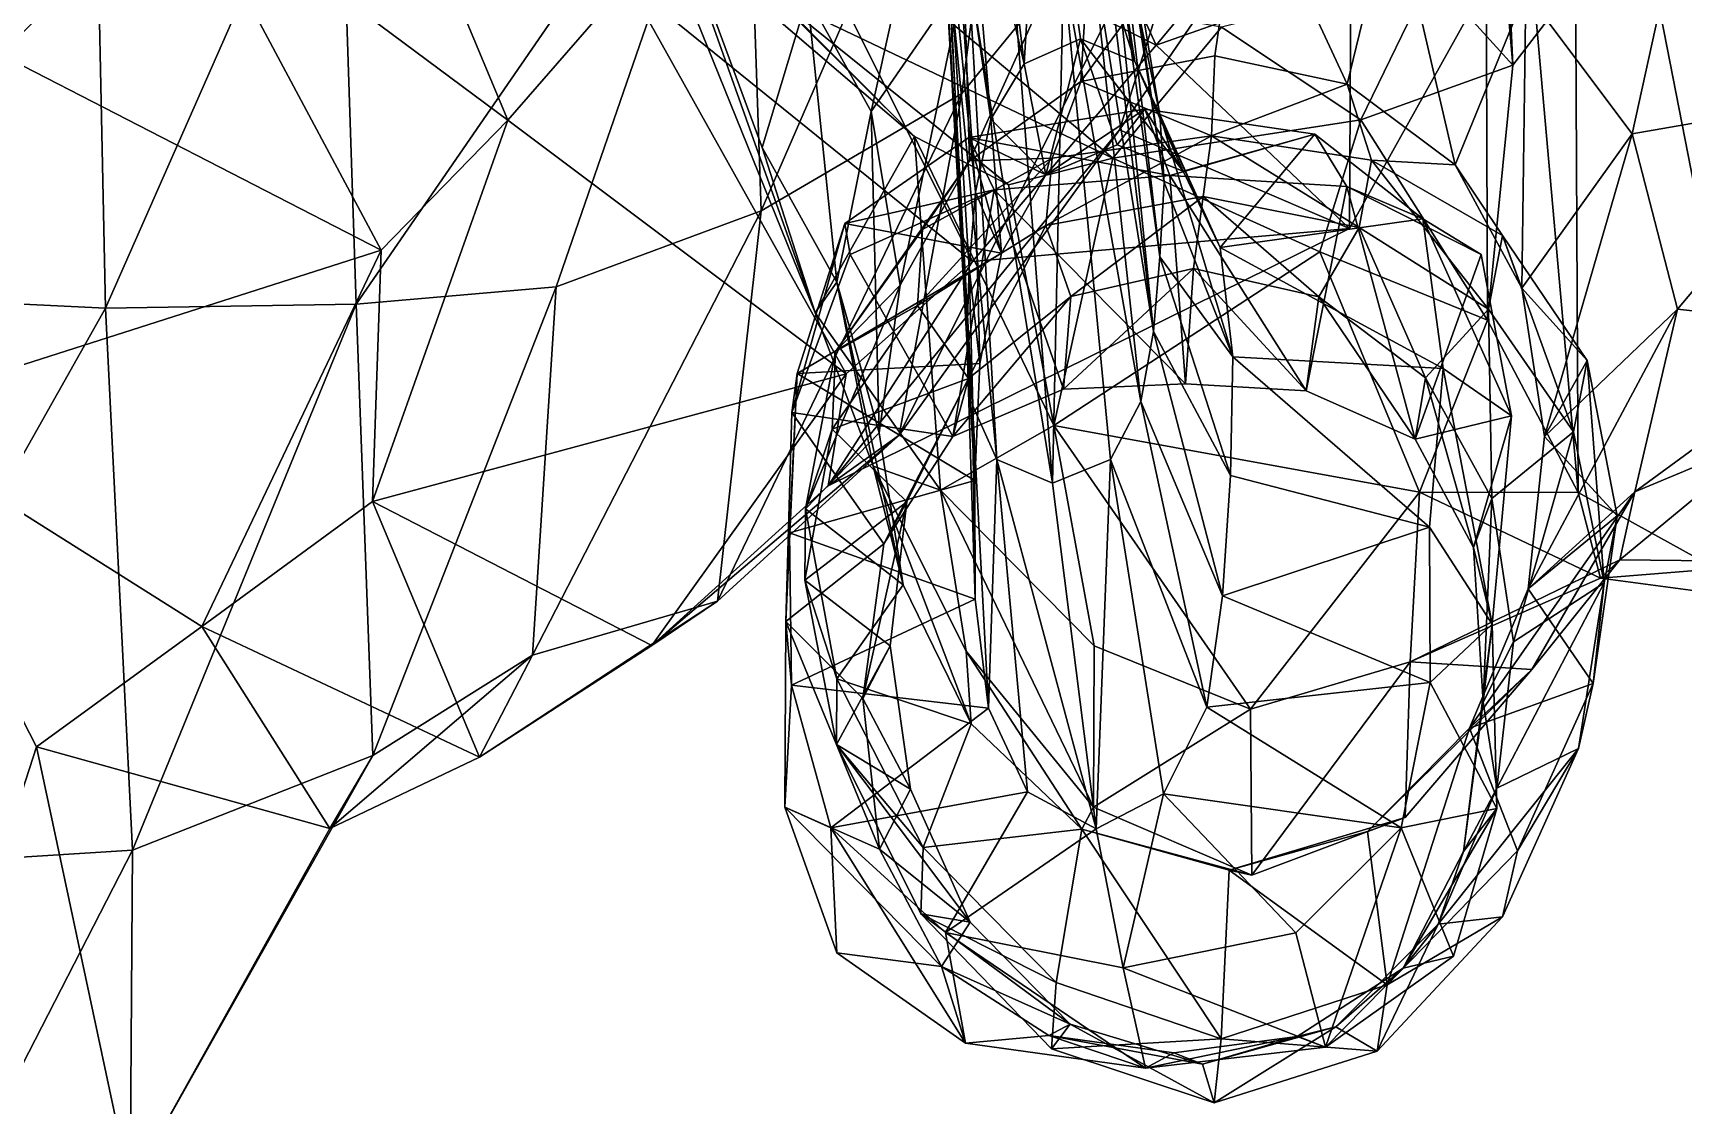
# Model space of a CAD drawing. Extents: x -0.45 to 0.39, y -1.3 to 2.18.
# Drawn here: x 0.1323 to 0.1872, y -0.6155 to -0.5798 of the extents above; entities that cross this region are included whole.
import ezdxf

# ---------------------------------------------------------------- set-up
doc = ezdxf.new("R2010")
doc.units = 0

msp = doc.modelspace()

# ---------------------------------------------------------------- linework, layer by layer
for points in [[(0.180551, -0.559851, 0.761121), (0.17905, -0.552523, 0.756394), (0.181506, -0.580864, 0.709169)], [(0.185972, -0.575055, 0.708133), (0.181506, -0.580864, 0.709169), (0.17905, -0.552523, 0.756394)], [(0.180551, -0.559851, 0.761121), (0.180662, -0.589348, 0.707622), (0.183675, -0.595087, 0.711899)], [(0.181506, -0.580864, 0.709169), (0.180662, -0.589348, 0.707622), (0.180551, -0.559851, 0.761121)], [(0.183516, -0.564358, 0.763372), (0.180551, -0.559851, 0.761121), (0.183675, -0.595087, 0.711899)], [(0.188608, -0.569126, 0.765553), (0.183516, -0.564358, 0.763372), (0.190237, -0.598709, 0.714865)], [(0.183516, -0.564358, 0.763372), (0.183675, -0.595087, 0.711899), (0.190237, -0.598709, 0.714865)], [(0.134343, -0.571483, 1.198158), (0.124226, -0.564641, 1.214853), (0.125327, -0.588496, 1.192879)], [(0.165303, -0.56547, 1.16147), (0.155973, -0.570027, 1.175284), (0.156509, -0.58572, 1.162701)], [(0.156509, -0.58572, 1.162701), (0.163176, -0.581807, 1.152885), (0.165303, -0.56547, 1.16147)], [(0.165303, -0.56547, 1.16147), (0.163176, -0.581807, 1.152885), (0.172351, -0.570613, 1.13584)], [(0.137267, -0.574652, 1.084429), (0.131201, -0.580508, 1.092026), (0.12712, -0.567204, 1.077068)], [(0.137267, -0.574652, 1.084429), (0.141973, -0.568068, 1.071778), (0.148082, -0.582703, 1.090462)], [(0.15206, -0.578117, 1.07681), (0.148082, -0.582703, 1.090462), (0.141973, -0.568068, 1.071778)], [(0.156736, -0.57374, 1.062755), (0.164004, -0.567923, 1.04552), (0.169649, -0.580198, 1.074944)], [(0.176653, -0.57175, 1.059778), (0.169649, -0.580198, 1.074944), (0.164004, -0.567923, 1.04552)], [(0.155973, -0.570027, 1.175284), (0.142464, -0.571343, 1.190432), (0.143039, -0.58882, 1.179657)], [(0.143039, -0.58882, 1.179657), (0.149689, -0.588238, 1.172198), (0.155973, -0.570027, 1.175284)], [(0.149689, -0.588238, 1.172198), (0.156509, -0.58572, 1.162701), (0.155973, -0.570027, 1.175284)], [(0.158306, -0.589104, 0.656012), (0.152108, -0.573781, 0.671377), (0.15142, -0.569734, 0.666624)], [(0.15142, -0.569734, 0.666624), (0.156539, -0.58361, 0.65308), (0.158306, -0.589104, 0.656012)], [(0.156539, -0.58361, 0.65308), (0.15142, -0.569734, 0.666624), (0.158047, -0.578591, 0.649524)], [(0.172351, -0.570613, 1.13584), (0.163176, -0.581807, 1.152885), (0.161097, -0.593181, 1.138245)], [(0.168429, -0.583024, 1.124784), (0.172351, -0.570613, 1.13584), (0.161097, -0.593181, 1.138245)], [(0.164157, -0.571526, 0.509147), (0.165255, -0.580828, 0.522892), (0.165844, -0.570996, 0.509492)], [(0.165255, -0.580828, 0.522892), (0.167126, -0.579989, 0.523008), (0.165844, -0.570996, 0.509492)], [(0.167126, -0.579989, 0.523008), (0.16893, -0.580752, 0.52246), (0.165844, -0.570996, 0.509492)], [(0.167472, -0.571462, 0.508716), (0.165844, -0.570996, 0.509492), (0.16893, -0.580752, 0.52246)], [(0.172351, -0.570613, 1.13584), (0.168429, -0.583024, 1.124784), (0.176146, -0.571726, 1.109237)], [(0.134343, -0.571483, 1.198158), (0.125327, -0.588496, 1.192879), (0.134707, -0.588957, 1.18598)], [(0.142464, -0.571343, 1.190432), (0.134343, -0.571483, 1.198158), (0.134707, -0.588957, 1.18598)], [(0.134707, -0.588957, 1.18598), (0.143039, -0.58882, 1.179657), (0.142464, -0.571343, 1.190432)], [(0.164157, -0.571526, 0.509147), (0.163282, -0.572464, 0.508253), (0.165255, -0.580828, 0.522892)], [(0.168062, -0.572308, 0.507572), (0.167472, -0.571462, 0.508716), (0.169769, -0.582505, 0.521329)], [(0.16893, -0.580752, 0.52246), (0.169769, -0.582505, 0.521329), (0.167472, -0.571462, 0.508716)], [(0.176146, -0.571726, 1.109237), (0.168429, -0.583024, 1.124784), (0.176068, -0.586306, 1.101588)], [(0.169649, -0.580198, 1.074944), (0.176653, -0.57175, 1.059778), (0.181876, -0.57588, 1.087993)], [(0.181876, -0.57588, 1.087993), (0.176146, -0.571726, 1.109237), (0.176068, -0.586306, 1.101588)], [(0.163282, -0.572464, 0.508253), (0.162834, -0.573817, 0.507053), (0.164146, -0.58267, 0.522071)], [(0.164146, -0.58267, 0.522071), (0.165255, -0.580828, 0.522892), (0.163282, -0.572464, 0.508253)], [(0.169769, -0.582505, 0.521329), (0.169913, -0.584777, 0.519908), (0.168062, -0.572308, 0.507572)], [(0.168148, -0.573417, 0.506177), (0.168062, -0.572308, 0.507572), (0.169913, -0.584777, 0.519908)], [(0.15206, -0.578117, 1.07681), (0.156736, -0.57374, 1.062755), (0.163533, -0.587396, 1.088681)], [(0.161602, -0.583246, 0.671342), (0.154105, -0.57681, 0.677081), (0.152108, -0.573781, 0.671377)], [(0.152108, -0.573781, 0.671377), (0.158306, -0.589104, 0.656012), (0.161602, -0.583246, 0.671342)], [(0.169649, -0.580198, 1.074944), (0.163533, -0.587396, 1.088681), (0.156736, -0.57374, 1.062755)], [(0.162834, -0.573817, 0.507053), (0.162633, -0.575069, 0.505599), (0.163638, -0.585099, 0.520907)], [(0.163638, -0.585099, 0.520907), (0.164146, -0.58267, 0.522071), (0.162834, -0.573817, 0.507053)], [(0.168015, -0.574547, 0.504728), (0.168148, -0.573417, 0.506177), (0.169769, -0.587248, 0.518294)], [(0.169913, -0.584777, 0.519908), (0.169769, -0.587248, 0.518294), (0.168148, -0.573417, 0.506177)], [(0.160168, -0.582412, 0.633707), (0.158047, -0.578591, 0.649524), (0.161927, -0.574431, 0.646136)], [(0.163261, -0.577915, 0.632403), (0.160168, -0.582412, 0.633707), (0.161927, -0.574431, 0.646136)], [(0.16714, -0.581415, 0.607541), (0.167531, -0.574995, 0.63133), (0.172536, -0.57405, 0.630456)], [(0.171592, -0.580557, 0.607108), (0.16714, -0.581415, 0.607541), (0.172536, -0.57405, 0.630456)], [(0.171592, -0.580557, 0.607108), (0.172536, -0.57405, 0.630456), (0.175993, -0.581497, 0.607322)], [(0.177514, -0.575248, 0.62978), (0.175993, -0.581497, 0.607322), (0.172536, -0.57405, 0.630456)], [(0.131201, -0.580508, 1.092026), (0.137267, -0.574652, 1.084429), (0.143876, -0.587021, 1.101826)], [(0.148082, -0.582703, 1.090462), (0.143876, -0.587021, 1.101826), (0.137267, -0.574652, 1.084429)], [(0.163436, -0.584056, 0.60854), (0.163261, -0.577915, 0.632403), (0.167531, -0.574995, 0.63133)], [(0.16714, -0.581415, 0.607541), (0.163436, -0.584056, 0.60854), (0.167531, -0.574995, 0.63133)], [(0.16782, -0.575652, 0.503137), (0.168015, -0.574547, 0.504728), (0.169557, -0.589733, 0.516613)], [(0.169769, -0.587248, 0.518294), (0.169557, -0.589733, 0.516613), (0.168015, -0.574547, 0.504728)], [(0.18194, -0.578433, 0.629465), (0.187344, -0.574617, 0.642327), (0.185475, -0.583153, 0.629582)], [(0.192982, -0.581847, 0.642524), (0.185475, -0.583153, 0.629582), (0.187344, -0.574617, 0.642327)], [(0.162546, -0.576104, 0.503959), (0.163343, -0.590023, 0.517671), (0.162633, -0.575069, 0.505599)], [(0.163343, -0.590023, 0.517671), (0.163424, -0.587614, 0.51942), (0.162633, -0.575069, 0.505599)], [(0.163424, -0.587614, 0.51942), (0.163638, -0.585099, 0.520907), (0.162633, -0.575069, 0.505599)], [(0.175993, -0.581497, 0.607322), (0.177514, -0.575248, 0.62978), (0.179589, -0.584186, 0.608107)], [(0.18194, -0.578433, 0.629465), (0.179589, -0.584186, 0.608107), (0.177514, -0.575248, 0.62978)], [(0.181506, -0.580864, 0.709169), (0.185972, -0.575055, 0.708133), (0.17879, -0.577864, 0.690474)], [(0.16782, -0.575652, 0.503137), (0.169557, -0.589733, 0.516613), (0.167468, -0.576721, 0.501693)], [(0.181876, -0.57588, 1.087993), (0.176068, -0.586306, 1.101588), (0.169649, -0.580198, 1.074944)], [(0.163535, -0.592184, 0.515899), (0.163343, -0.590023, 0.517671), (0.162546, -0.576104, 0.503959)], [(0.16269, -0.576999, 0.502291), (0.163535, -0.592184, 0.515899), (0.162546, -0.576104, 0.503959)], [(0.157038, -0.57864, 0.682764), (0.154105, -0.57681, 0.677081), (0.161602, -0.583246, 0.671342)], [(0.164343, -0.593984, 0.514334), (0.163535, -0.592184, 0.515899), (0.16269, -0.576999, 0.502291)], [(0.163407, -0.577711, 0.500714), (0.164343, -0.593984, 0.514334), (0.16269, -0.576999, 0.502291)], [(0.167468, -0.576721, 0.501693), (0.169138, -0.592062, 0.515066), (0.166566, -0.577659, 0.500403)], [(0.169557, -0.589733, 0.516613), (0.169138, -0.592062, 0.515066), (0.167468, -0.576721, 0.501693)], [(0.168206, -0.583964, 0.682309), (0.160654, -0.577615, 0.687095), (0.157038, -0.57864, 0.682764)], [(0.160654, -0.577615, 0.687095), (0.168206, -0.583964, 0.682309), (0.171821, -0.579607, 0.683841)], [(0.166198, -0.59478, 0.513487), (0.164343, -0.593984, 0.514334), (0.163407, -0.577711, 0.500714)], [(0.164899, -0.578054, 0.499973), (0.166198, -0.59478, 0.513487), (0.163407, -0.577711, 0.500714)], [(0.164899, -0.578054, 0.499973), (0.166566, -0.577659, 0.500403), (0.166198, -0.59478, 0.513487)], [(0.168127, -0.593992, 0.513872), (0.166198, -0.59478, 0.513487), (0.166566, -0.577659, 0.500403)], [(0.169138, -0.592062, 0.515066), (0.168127, -0.593992, 0.513872), (0.166566, -0.577659, 0.500403)], [(0.148082, -0.582703, 1.090462), (0.15206, -0.578117, 1.07681), (0.159334, -0.591132, 1.10019)], [(0.163533, -0.587396, 1.088681), (0.159334, -0.591132, 1.10019), (0.15206, -0.578117, 1.07681)], [(0.16113, -0.588183, 0.609841), (0.160168, -0.582412, 0.633707), (0.163261, -0.577915, 0.632403)], [(0.163436, -0.584056, 0.60854), (0.16113, -0.588183, 0.609841), (0.163261, -0.577915, 0.632403)], [(0.17645, -0.582693, 0.688379), (0.17879, -0.577864, 0.690474), (0.171821, -0.579607, 0.683841)], [(0.17879, -0.577864, 0.690474), (0.17645, -0.582693, 0.688379), (0.181506, -0.580864, 0.709169)], [(0.159023, -0.588087, 0.634988), (0.156539, -0.58361, 0.65308), (0.158047, -0.578591, 0.649524)], [(0.157038, -0.57864, 0.682764), (0.164735, -0.584849, 0.677968), (0.168206, -0.583964, 0.682309)], [(0.164735, -0.584849, 0.677968), (0.157038, -0.57864, 0.682764), (0.161602, -0.583246, 0.671342)], [(0.160168, -0.582412, 0.633707), (0.159023, -0.588087, 0.634988), (0.158047, -0.578591, 0.649524)], [(0.179589, -0.584186, 0.608107), (0.18194, -0.578433, 0.629465), (0.181802, -0.588283, 0.609263)], [(0.185475, -0.583153, 0.629582), (0.181802, -0.588283, 0.609263), (0.18194, -0.578433, 0.629465)], [(0.171821, -0.579607, 0.683841), (0.168206, -0.583964, 0.682309), (0.17645, -0.582693, 0.688379)], [(0.163533, -0.587396, 1.088681), (0.169649, -0.580198, 1.074944), (0.176068, -0.586306, 1.101588)], [(0.165255, -0.580828, 0.522892), (0.165971, -0.584522, 0.534483), (0.167126, -0.579989, 0.523008)], [(0.165971, -0.584522, 0.534483), (0.168343, -0.583523, 0.53451), (0.167126, -0.579989, 0.523008)], [(0.16893, -0.580752, 0.52246), (0.167126, -0.579989, 0.523008), (0.170537, -0.584396, 0.533921)], [(0.168343, -0.583523, 0.53451), (0.170537, -0.584396, 0.533921), (0.167126, -0.579989, 0.523008)], [(0.143876, -0.587021, 1.101826), (0.12675, -0.592502, 1.111889), (0.131201, -0.580508, 1.092026)], [(0.165255, -0.580828, 0.522892), (0.164146, -0.58267, 0.522071), (0.165971, -0.584522, 0.534483)], [(0.171592, -0.580557, 0.607108), (0.171488, -0.583222, 0.599086), (0.16714, -0.581415, 0.607541)], [(0.170537, -0.584396, 0.533921), (0.171768, -0.58694, 0.532806), (0.16893, -0.580752, 0.52246)], [(0.169769, -0.582505, 0.521329), (0.16893, -0.580752, 0.52246), (0.171768, -0.58694, 0.532806)], [(0.171488, -0.583222, 0.599086), (0.171592, -0.580557, 0.607108), (0.175993, -0.581497, 0.607322)], [(0.180662, -0.589348, 0.707622), (0.181506, -0.580864, 0.709169), (0.17645, -0.582693, 0.688379)], [(0.16714, -0.581415, 0.607541), (0.166188, -0.583961, 0.599392), (0.163436, -0.584056, 0.60854)], [(0.166188, -0.583961, 0.599392), (0.16714, -0.581415, 0.607541), (0.171488, -0.583222, 0.599086)], [(0.176805, -0.584031, 0.599129), (0.171488, -0.583222, 0.599086), (0.175993, -0.581497, 0.607322)], [(0.176805, -0.584031, 0.599129), (0.175993, -0.581497, 0.607322), (0.179589, -0.584186, 0.608107)], [(0.163176, -0.581807, 1.152885), (0.156509, -0.58572, 1.162701), (0.155053, -0.598697, 1.148215)], [(0.155053, -0.598697, 1.148215), (0.161097, -0.593181, 1.138245), (0.163176, -0.581807, 1.152885)], [(0.185475, -0.583153, 0.629582), (0.192982, -0.581847, 0.642524), (0.18698, -0.588985, 0.630418)], [(0.192954, -0.589653, 0.64617), (0.18698, -0.588985, 0.630418), (0.192982, -0.581847, 0.642524)], [(0.160434, -0.593101, 0.611175), (0.159023, -0.588087, 0.634988), (0.160168, -0.582412, 0.633707)], [(0.16113, -0.588183, 0.609841), (0.160434, -0.593101, 0.611175), (0.160168, -0.582412, 0.633707)], [(0.165971, -0.584522, 0.534483), (0.163415, -0.583277, 0.539376), (0.169266, -0.582334, 0.539051)], [(0.169266, -0.582334, 0.539051), (0.163415, -0.583277, 0.539376), (0.170101, -0.584537, 0.547302)], [(0.164146, -0.58267, 0.522071), (0.163638, -0.585099, 0.520907), (0.164503, -0.587127, 0.533749)], [(0.164503, -0.587127, 0.533749), (0.165971, -0.584522, 0.534483), (0.164146, -0.58267, 0.522071)], [(0.168343, -0.583523, 0.53451), (0.165971, -0.584522, 0.534483), (0.169266, -0.582334, 0.539051)], [(0.168343, -0.583523, 0.53451), (0.169266, -0.582334, 0.539051), (0.170537, -0.584396, 0.533921)], [(0.174916, -0.583159, 0.538147), (0.170537, -0.584396, 0.533921), (0.169266, -0.582334, 0.539051)], [(0.169266, -0.582334, 0.539051), (0.170101, -0.584537, 0.547302), (0.174916, -0.583159, 0.538147)], [(0.171768, -0.58694, 0.532806), (0.172191, -0.590569, 0.531789), (0.169769, -0.582505, 0.521329)], [(0.169913, -0.584777, 0.519908), (0.169769, -0.582505, 0.521329), (0.172191, -0.590569, 0.531789)], [(0.159334, -0.591132, 1.10019), (0.143585, -0.595385, 1.114713), (0.148082, -0.582703, 1.090462)], [(0.143876, -0.587021, 1.101826), (0.148082, -0.582703, 1.090462), (0.143585, -0.595385, 1.114713)], [(0.176068, -0.586306, 1.101588), (0.168429, -0.583024, 1.124784), (0.158738, -0.594866, 1.116697)], [(0.168429, -0.583024, 1.124784), (0.161097, -0.593181, 1.138245), (0.158738, -0.594866, 1.116697)], [(0.171202, -0.585243, 0.589593), (0.165975, -0.586208, 0.590049), (0.171488, -0.583222, 0.599086)], [(0.165975, -0.586208, 0.590049), (0.166188, -0.583961, 0.599392), (0.171488, -0.583222, 0.599086)], [(0.168206, -0.583964, 0.682309), (0.175082, -0.587083, 0.682954), (0.17645, -0.582693, 0.688379)], [(0.175988, -0.584906, 0.546715), (0.174916, -0.583159, 0.538147), (0.170101, -0.584537, 0.547302)], [(0.170537, -0.584396, 0.533921), (0.174916, -0.583159, 0.538147), (0.171768, -0.58694, 0.532806)], [(0.171202, -0.585243, 0.589593), (0.171488, -0.583222, 0.599086), (0.176399, -0.586269, 0.589794)], [(0.176805, -0.584031, 0.599129), (0.176399, -0.586269, 0.589794), (0.171488, -0.583222, 0.599086)], [(0.178507, -0.585984, 0.536851), (0.171768, -0.58694, 0.532806), (0.174916, -0.583159, 0.538147)], [(0.174916, -0.583159, 0.538147), (0.175988, -0.584906, 0.546715), (0.178507, -0.585984, 0.536851)], [(0.17645, -0.582693, 0.688379), (0.175082, -0.587083, 0.682954), (0.180662, -0.589348, 0.707622)], [(0.181802, -0.588283, 0.609263), (0.185475, -0.583153, 0.629582), (0.182559, -0.593222, 0.610593)], [(0.18698, -0.588985, 0.630418), (0.182559, -0.593222, 0.610593), (0.185475, -0.583153, 0.629582)], [(0.156539, -0.58361, 0.65308), (0.159023, -0.588087, 0.634988), (0.158306, -0.589104, 0.656012)], [(0.158306, -0.589104, 0.656012), (0.162472, -0.595011, 0.658613), (0.161602, -0.583246, 0.671342)], [(0.164503, -0.587127, 0.533749), (0.159292, -0.586134, 0.539091), (0.163415, -0.583277, 0.539376)], [(0.163415, -0.583277, 0.539376), (0.159292, -0.586134, 0.539091), (0.16426, -0.58502, 0.547874)], [(0.161602, -0.583246, 0.671342), (0.162472, -0.595011, 0.658613), (0.166236, -0.592851, 0.669167)], [(0.164735, -0.584849, 0.677968), (0.161602, -0.583246, 0.671342), (0.166236, -0.592851, 0.669167)], [(0.165971, -0.584522, 0.534483), (0.164503, -0.587127, 0.533749), (0.163415, -0.583277, 0.539376)], [(0.163415, -0.583277, 0.539376), (0.16426, -0.58502, 0.547874), (0.170101, -0.584537, 0.547302)], [(0.161868, -0.586333, 0.600102), (0.15898, -0.590396, 0.601227), (0.163436, -0.584056, 0.60854)], [(0.15898, -0.590396, 0.601227), (0.16113, -0.588183, 0.609841), (0.163436, -0.584056, 0.60854)], [(0.161702, -0.588868, 0.590941), (0.161868, -0.586333, 0.600102), (0.166188, -0.583961, 0.599392)], [(0.165975, -0.586208, 0.590049), (0.161702, -0.588868, 0.590941), (0.166188, -0.583961, 0.599392)], [(0.161868, -0.586333, 0.600102), (0.163436, -0.584056, 0.60854), (0.166188, -0.583961, 0.599392)], [(0.168206, -0.583964, 0.682309), (0.164735, -0.584849, 0.677968), (0.166236, -0.592851, 0.669167)], [(0.168206, -0.583964, 0.682309), (0.166236, -0.592851, 0.669167), (0.175082, -0.587083, 0.682954)], [(0.176399, -0.586269, 0.589794), (0.176805, -0.584031, 0.599129), (0.180692, -0.588991, 0.590526)], [(0.181158, -0.586539, 0.599664), (0.180692, -0.588991, 0.590526), (0.176805, -0.584031, 0.599129)], [(0.181158, -0.586539, 0.599664), (0.176805, -0.584031, 0.599129), (0.179589, -0.584186, 0.608107)], [(0.181158, -0.586539, 0.599664), (0.179589, -0.584186, 0.608107), (0.181802, -0.588283, 0.609263)], [(0.170101, -0.584537, 0.547302), (0.16426, -0.58502, 0.547874), (0.170622, -0.591475, 0.554312)], [(0.169913, -0.584777, 0.519908), (0.172191, -0.590569, 0.531789), (0.169769, -0.587248, 0.518294)], [(0.170101, -0.584537, 0.547302), (0.170622, -0.591475, 0.554312), (0.174626, -0.5917, 0.553945)], [(0.175988, -0.584906, 0.546715), (0.170101, -0.584537, 0.547302), (0.174626, -0.5917, 0.553945)], [(0.159292, -0.586134, 0.539091), (0.159469, -0.587172, 0.547674), (0.16426, -0.58502, 0.547874)], [(0.159469, -0.587172, 0.547674), (0.16288, -0.593221, 0.555055), (0.16426, -0.58502, 0.547874)], [(0.166566, -0.591647, 0.554595), (0.16426, -0.58502, 0.547874), (0.16288, -0.593221, 0.555055)], [(0.163638, -0.585099, 0.520907), (0.163424, -0.587614, 0.51942), (0.163776, -0.590792, 0.533086)], [(0.163776, -0.590792, 0.533086), (0.164503, -0.587127, 0.533749), (0.163638, -0.585099, 0.520907)], [(0.16426, -0.58502, 0.547874), (0.166566, -0.591647, 0.554595), (0.170622, -0.591475, 0.554312)], [(0.166804, -0.588565, 0.581718), (0.165975, -0.586208, 0.590049), (0.171202, -0.585243, 0.589593)], [(0.170881, -0.587635, 0.581366), (0.166804, -0.588565, 0.581718), (0.171202, -0.585243, 0.589593)], [(0.170881, -0.587635, 0.581366), (0.171202, -0.585243, 0.589593), (0.175049, -0.588572, 0.581726)], [(0.176399, -0.586269, 0.589794), (0.175049, -0.588572, 0.581726), (0.171202, -0.585243, 0.589593)], [(0.175988, -0.584906, 0.546715), (0.174626, -0.5917, 0.553945), (0.178252, -0.593312, 0.55361)], [(0.180455, -0.587165, 0.54566), (0.175988, -0.584906, 0.546715), (0.178252, -0.593312, 0.55361)], [(0.180455, -0.587165, 0.54566), (0.178507, -0.585984, 0.536851), (0.175988, -0.584906, 0.546715)], [(0.156509, -0.58572, 1.162701), (0.149689, -0.588238, 1.172198), (0.148909, -0.600497, 1.156844)], [(0.148909, -0.600497, 1.156844), (0.155053, -0.598697, 1.148215), (0.156509, -0.58572, 1.162701)], [(0.159469, -0.587172, 0.547674), (0.159292, -0.586134, 0.539091), (0.157524, -0.592426, 0.54625)], [(0.157711, -0.591131, 0.537762), (0.157524, -0.592426, 0.54625), (0.159292, -0.586134, 0.539091)], [(0.159292, -0.586134, 0.539091), (0.164503, -0.587127, 0.533749), (0.157711, -0.591131, 0.537762)], [(0.176068, -0.586306, 1.101588), (0.158738, -0.594866, 1.116697), (0.163533, -0.587396, 1.088681)], [(0.161868, -0.586333, 0.600102), (0.161702, -0.588868, 0.590941), (0.15898, -0.590396, 0.601227)], [(0.163403, -0.591293, 0.582549), (0.161702, -0.588868, 0.590941), (0.165975, -0.586208, 0.590049)], [(0.166804, -0.588565, 0.581718), (0.163403, -0.591293, 0.582549), (0.165975, -0.586208, 0.590049)], [(0.171768, -0.58694, 0.532806), (0.178507, -0.585984, 0.536851), (0.17919, -0.590958, 0.535093)], [(0.175049, -0.588572, 0.581726), (0.176399, -0.586269, 0.589794), (0.178602, -0.591271, 0.582692)], [(0.180692, -0.588991, 0.590526), (0.178602, -0.591271, 0.582692), (0.176399, -0.586269, 0.589794)], [(0.17919, -0.590958, 0.535093), (0.178507, -0.585984, 0.536851), (0.181456, -0.592539, 0.543881)], [(0.178507, -0.585984, 0.536851), (0.180455, -0.587165, 0.54566), (0.181456, -0.592539, 0.543881)], [(0.12675, -0.592502, 1.111889), (0.143876, -0.587021, 1.101826), (0.137915, -0.599543, 1.124483)], [(0.143585, -0.595385, 1.114713), (0.137915, -0.599543, 1.124483), (0.143876, -0.587021, 1.101826)], [(0.172191, -0.590569, 0.531789), (0.171768, -0.58694, 0.532806), (0.17919, -0.590958, 0.535093)], [(0.180692, -0.588991, 0.590526), (0.181158, -0.586539, 0.599664), (0.183525, -0.593068, 0.591646)], [(0.18397, -0.590698, 0.600659), (0.183525, -0.593068, 0.591646), (0.181158, -0.586539, 0.599664)], [(0.18397, -0.590698, 0.600659), (0.181158, -0.586539, 0.599664), (0.181802, -0.588283, 0.609263)], [(0.159469, -0.587172, 0.547674), (0.157524, -0.592426, 0.54625), (0.16288, -0.593221, 0.555055)], [(0.163776, -0.590792, 0.533086), (0.157711, -0.591131, 0.537762), (0.164503, -0.587127, 0.533749)], [(0.159334, -0.591132, 1.10019), (0.163533, -0.587396, 1.088681), (0.158738, -0.594866, 1.116697)], [(0.163424, -0.587614, 0.51942), (0.163343, -0.590023, 0.517671), (0.163614, -0.594685, 0.531886)], [(0.163614, -0.594685, 0.531886), (0.163776, -0.590792, 0.533086), (0.163424, -0.587614, 0.51942)], [(0.175082, -0.587083, 0.682954), (0.166236, -0.592851, 0.669167), (0.178401, -0.595079, 0.677463)], [(0.169769, -0.587248, 0.518294), (0.172115, -0.594515, 0.53059), (0.169557, -0.589733, 0.516613)], [(0.172191, -0.590569, 0.531789), (0.172115, -0.594515, 0.53059), (0.169769, -0.587248, 0.518294)], [(0.180662, -0.589348, 0.707622), (0.175082, -0.587083, 0.682954), (0.178401, -0.595079, 0.677463)], [(0.180455, -0.587165, 0.54566), (0.178252, -0.593312, 0.55361), (0.181456, -0.592539, 0.543881)], [(0.160232, -0.594205, 0.635978), (0.158306, -0.589104, 0.656012), (0.159023, -0.588087, 0.634988)], [(0.161227, -0.598152, 0.612472), (0.160232, -0.594205, 0.635978), (0.159023, -0.588087, 0.634988)], [(0.160434, -0.593101, 0.611175), (0.161227, -0.598152, 0.612472), (0.159023, -0.588087, 0.634988)], [(0.166566, -0.591647, 0.554595), (0.166804, -0.588565, 0.581718), (0.170881, -0.587635, 0.581366)], [(0.170622, -0.591475, 0.554312), (0.166566, -0.591647, 0.554595), (0.170881, -0.587635, 0.581366)], [(0.170622, -0.591475, 0.554312), (0.170881, -0.587635, 0.581366), (0.174626, -0.5917, 0.553945)], [(0.175049, -0.588572, 0.581726), (0.174626, -0.5917, 0.553945), (0.170881, -0.587635, 0.581366)], [(0.134707, -0.588957, 1.18598), (0.125327, -0.588496, 1.192879), (0.12414, -0.60771, 1.179376)], [(0.149689, -0.588238, 1.172198), (0.143039, -0.58882, 1.179657), (0.143594, -0.603839, 1.16508)], [(0.143594, -0.603839, 1.16508), (0.148909, -0.600497, 1.156844), (0.149689, -0.588238, 1.172198)], [(0.157986, -0.595632, 0.602519), (0.160434, -0.593101, 0.611175), (0.16113, -0.588183, 0.609841)], [(0.15898, -0.590396, 0.601227), (0.157986, -0.595632, 0.602519), (0.16113, -0.588183, 0.609841)], [(0.16288, -0.593221, 0.555055), (0.163403, -0.591293, 0.582549), (0.166804, -0.588565, 0.581718)], [(0.166566, -0.591647, 0.554595), (0.16288, -0.593221, 0.555055), (0.166804, -0.588565, 0.581718)], [(0.174626, -0.5917, 0.553945), (0.175049, -0.588572, 0.581726), (0.178252, -0.593312, 0.55361)], [(0.178602, -0.591271, 0.582692), (0.178252, -0.593312, 0.55361), (0.175049, -0.588572, 0.581726)], [(0.18397, -0.590698, 0.600659), (0.181802, -0.588283, 0.609263), (0.182559, -0.593222, 0.610593)], [(0.135599, -0.606981, 1.171836), (0.134707, -0.588957, 1.18598), (0.12414, -0.60771, 1.179376)], [(0.143039, -0.58882, 1.179657), (0.134707, -0.588957, 1.18598), (0.135599, -0.606981, 1.171836)], [(0.135599, -0.606981, 1.171836), (0.143594, -0.603839, 1.16508), (0.143039, -0.58882, 1.179657)], [(0.158306, -0.589104, 0.656012), (0.160232, -0.594205, 0.635978), (0.162472, -0.595011, 0.658613)], [(0.158872, -0.592983, 0.592074), (0.15898, -0.590396, 0.601227), (0.161702, -0.588868, 0.590941)], [(0.161702, -0.588868, 0.590941), (0.163403, -0.591293, 0.582549), (0.158872, -0.592983, 0.592074)], [(0.178602, -0.591271, 0.582692), (0.180692, -0.588991, 0.590526), (0.180801, -0.595289, 0.583938)], [(0.183525, -0.593068, 0.591646), (0.180801, -0.595289, 0.583938), (0.180692, -0.588991, 0.590526)], [(0.182559, -0.593222, 0.610593), (0.18698, -0.588985, 0.630418), (0.182012, -0.598289, 0.611902)], [(0.185556, -0.59506, 0.631986), (0.182012, -0.598289, 0.611902), (0.18698, -0.588985, 0.630418)], [(0.18698, -0.588985, 0.630418), (0.192954, -0.589653, 0.64617), (0.185556, -0.59506, 0.631986)], [(0.169557, -0.589733, 0.516613), (0.171854, -0.598524, 0.52919), (0.169138, -0.592062, 0.515066)], [(0.172115, -0.594515, 0.53059), (0.171854, -0.598524, 0.52919), (0.169557, -0.589733, 0.516613)], [(0.183675, -0.595087, 0.711899), (0.180662, -0.589348, 0.707622), (0.178401, -0.595079, 0.677463)], [(0.190096, -0.593162, 0.652357), (0.185556, -0.59506, 0.631986), (0.192954, -0.589653, 0.64617)], [(0.163343, -0.590023, 0.517671), (0.163535, -0.592184, 0.515899), (0.163624, -0.598638, 0.530492)], [(0.163624, -0.598638, 0.530492), (0.163614, -0.594685, 0.531886), (0.163343, -0.590023, 0.517671)], [(0.163776, -0.590792, 0.533086), (0.163614, -0.594685, 0.531886), (0.157711, -0.591131, 0.537762)], [(0.15898, -0.590396, 0.601227), (0.158872, -0.592983, 0.592074), (0.157986, -0.595632, 0.602519)], [(0.172115, -0.594515, 0.53059), (0.172191, -0.590569, 0.531789), (0.178729, -0.59624, 0.53344)], [(0.172191, -0.590569, 0.531789), (0.17919, -0.590958, 0.535093), (0.178729, -0.59624, 0.53344)], [(0.184968, -0.595863, 0.601868), (0.18397, -0.590698, 0.600659), (0.182559, -0.593222, 0.610593)], [(0.183525, -0.593068, 0.591646), (0.18397, -0.590698, 0.600659), (0.184541, -0.598091, 0.593038)], [(0.184968, -0.595863, 0.601868), (0.184541, -0.598091, 0.593038), (0.18397, -0.590698, 0.600659)], [(0.143585, -0.595385, 1.114713), (0.159334, -0.591132, 1.10019), (0.15287, -0.600172, 1.12657)], [(0.158738, -0.594866, 1.116697), (0.15287, -0.600172, 1.12657), (0.159334, -0.591132, 1.10019)], [(0.157448, -0.596422, 0.536325), (0.157328, -0.599377, 0.544234), (0.157711, -0.591131, 0.537762)], [(0.157524, -0.592426, 0.54625), (0.157711, -0.591131, 0.537762), (0.157328, -0.599377, 0.544234)], [(0.163614, -0.594685, 0.531886), (0.157448, -0.596422, 0.536325), (0.157711, -0.591131, 0.537762)], [(0.161355, -0.595394, 0.583668), (0.158872, -0.592983, 0.592074), (0.163403, -0.591293, 0.582549)], [(0.16059, -0.596789, 0.554484), (0.161355, -0.595394, 0.583668), (0.163403, -0.591293, 0.582549)], [(0.16288, -0.593221, 0.555055), (0.16059, -0.596789, 0.554484), (0.163403, -0.591293, 0.582549)], [(0.178252, -0.593312, 0.55361), (0.178602, -0.591271, 0.582692), (0.1802, -0.596913, 0.552684)], [(0.180801, -0.595289, 0.583938), (0.1802, -0.596913, 0.552684), (0.178602, -0.591271, 0.582692)], [(0.178729, -0.59624, 0.53344), (0.17919, -0.590958, 0.535093), (0.180814, -0.599466, 0.541932)], [(0.17919, -0.590958, 0.535093), (0.181456, -0.592539, 0.543881), (0.180814, -0.599466, 0.541932)], [(0.132417, -0.603542, 1.130397), (0.123955, -0.629672, 1.154509), (0.12675, -0.592502, 1.111889)], [(0.137915, -0.599543, 1.124483), (0.132417, -0.603542, 1.130397), (0.12675, -0.592502, 1.111889)], [(0.157524, -0.592426, 0.54625), (0.157328, -0.599377, 0.544234), (0.16059, -0.596789, 0.554484)], [(0.157524, -0.592426, 0.54625), (0.16059, -0.596789, 0.554484), (0.16288, -0.593221, 0.555055)], [(0.164068, -0.602259, 0.529039), (0.163624, -0.598638, 0.530492), (0.163535, -0.592184, 0.515899)], [(0.163535, -0.592184, 0.515899), (0.164343, -0.593984, 0.514334), (0.164068, -0.602259, 0.529039)], [(0.169138, -0.592062, 0.515066), (0.171327, -0.602229, 0.528036), (0.168127, -0.593992, 0.513872)], [(0.171854, -0.598524, 0.52919), (0.171327, -0.602229, 0.528036), (0.169138, -0.592062, 0.515066)], [(0.1802, -0.596913, 0.552684), (0.181456, -0.592539, 0.543881), (0.178252, -0.593312, 0.55361)], [(0.181456, -0.592539, 0.543881), (0.1802, -0.596913, 0.552684), (0.180814, -0.599466, 0.541932)], [(0.157962, -0.597999, 0.593406), (0.157986, -0.595632, 0.602519), (0.158872, -0.592983, 0.592074)], [(0.158872, -0.592983, 0.592074), (0.161355, -0.595394, 0.583668), (0.157962, -0.597999, 0.593406)], [(0.160434, -0.593101, 0.611175), (0.157986, -0.595632, 0.602519), (0.161227, -0.598152, 0.612472)], [(0.167584, -0.600183, 0.661013), (0.166236, -0.592851, 0.669167), (0.162472, -0.595011, 0.658613)], [(0.166236, -0.592851, 0.669167), (0.172779, -0.602293, 0.661752), (0.178401, -0.595079, 0.677463)], [(0.166236, -0.592851, 0.669167), (0.167584, -0.600183, 0.661013), (0.172779, -0.602293, 0.661752)], [(0.180801, -0.595289, 0.583938), (0.183525, -0.593068, 0.591646), (0.181526, -0.600053, 0.585191)], [(0.184541, -0.598091, 0.593038), (0.181526, -0.600053, 0.585191), (0.183525, -0.593068, 0.591646)], [(0.161097, -0.593181, 1.138245), (0.155053, -0.598697, 1.148215), (0.15287, -0.600172, 1.12657)], [(0.15287, -0.600172, 1.12657), (0.158738, -0.594866, 1.116697), (0.161097, -0.593181, 1.138245)], [(0.184968, -0.595863, 0.601868), (0.182559, -0.593222, 0.610593), (0.182012, -0.598289, 0.611902)], [(0.190096, -0.593162, 0.652357), (0.191166, -0.59739, 0.6699), (0.185057, -0.597327, 0.655543)], [(0.185556, -0.59506, 0.631986), (0.190096, -0.593162, 0.652357), (0.185057, -0.597327, 0.655543)], [(0.165368, -0.605039, 0.52776), (0.164068, -0.602259, 0.529039), (0.164343, -0.593984, 0.514334)], [(0.167646, -0.606272, 0.527256), (0.165368, -0.605039, 0.52776), (0.164343, -0.593984, 0.514334)], [(0.166198, -0.59478, 0.513487), (0.167646, -0.606272, 0.527256), (0.164343, -0.593984, 0.514334)], [(0.166198, -0.59478, 0.513487), (0.168127, -0.593992, 0.513872), (0.167646, -0.606272, 0.527256)], [(0.169886, -0.605111, 0.527203), (0.167646, -0.606272, 0.527256), (0.168127, -0.593992, 0.513872)], [(0.171327, -0.602229, 0.528036), (0.169886, -0.605111, 0.527203), (0.168127, -0.593992, 0.513872)], [(0.163614, -0.594685, 0.531886), (0.163624, -0.598638, 0.530492), (0.157448, -0.596422, 0.536325)], [(0.163327, -0.600363, 0.636703), (0.162472, -0.595011, 0.658613), (0.160232, -0.594205, 0.635978)], [(0.163493, -0.602785, 0.613532), (0.163327, -0.600363, 0.636703), (0.160232, -0.594205, 0.635978)], [(0.161227, -0.598152, 0.612472), (0.163493, -0.602785, 0.613532), (0.160232, -0.594205, 0.635978)], [(0.172115, -0.594515, 0.53059), (0.178729, -0.59624, 0.53344), (0.171854, -0.598524, 0.52919)], [(0.167563, -0.605553, 0.637276), (0.167584, -0.600183, 0.661013), (0.162472, -0.595011, 0.658613)], [(0.163327, -0.600363, 0.636703), (0.167563, -0.605553, 0.637276), (0.162472, -0.595011, 0.658613)], [(0.172779, -0.602293, 0.661752), (0.178088, -0.600718, 0.659996), (0.178401, -0.595079, 0.677463)], [(0.178088, -0.600718, 0.659996), (0.184424, -0.59794, 0.673257), (0.178401, -0.595079, 0.677463)], [(0.183675, -0.595087, 0.711899), (0.178401, -0.595079, 0.677463), (0.184424, -0.59794, 0.673257)], [(0.182012, -0.598289, 0.611902), (0.185556, -0.59506, 0.631986), (0.180061, -0.602925, 0.613132)], [(0.182139, -0.600971, 0.63397), (0.180061, -0.602925, 0.613132), (0.185556, -0.59506, 0.631986)], [(0.1802, -0.596913, 0.552684), (0.180801, -0.595289, 0.583938), (0.180512, -0.602058, 0.551395)], [(0.181526, -0.600053, 0.585191), (0.180512, -0.602058, 0.551395), (0.180801, -0.595289, 0.583938)], [(0.182139, -0.600971, 0.63397), (0.185556, -0.59506, 0.631986), (0.185057, -0.597327, 0.655543)], [(0.190237, -0.598709, 0.714865), (0.183675, -0.595087, 0.711899), (0.184424, -0.59794, 0.673257)], [(0.137915, -0.599543, 1.124483), (0.143585, -0.595385, 1.114713), (0.147147, -0.603885, 1.136367)], [(0.15287, -0.600172, 1.12657), (0.147147, -0.603885, 1.136367), (0.143585, -0.595385, 1.114713)], [(0.160802, -0.600189, 0.584851), (0.157962, -0.597999, 0.593406), (0.161355, -0.595394, 0.583668)], [(0.157986, -0.595632, 0.602519), (0.157962, -0.597999, 0.593406), (0.159025, -0.601281, 0.603822)], [(0.159025, -0.601281, 0.603822), (0.161227, -0.598152, 0.612472), (0.157986, -0.595632, 0.602519)], [(0.159891, -0.601937, 0.553204), (0.160802, -0.600189, 0.584851), (0.161355, -0.595394, 0.583668)], [(0.16059, -0.596789, 0.554484), (0.159891, -0.601937, 0.553204), (0.161355, -0.595394, 0.583668)], [(0.178758, -0.601401, 0.532167), (0.171854, -0.598524, 0.52919), (0.178729, -0.59624, 0.53344)], [(0.178729, -0.59624, 0.53344), (0.180814, -0.599466, 0.541932), (0.178758, -0.601401, 0.532167)], [(0.18418, -0.601435, 0.603184), (0.184968, -0.595863, 0.601868), (0.182012, -0.598289, 0.611902)], [(0.184541, -0.598091, 0.593038), (0.184968, -0.595863, 0.601868), (0.18418, -0.601435, 0.603184)], [(0.157448, -0.596422, 0.536325), (0.157523, -0.601493, 0.534856), (0.157328, -0.599377, 0.544234)], [(0.157328, -0.599377, 0.544234), (0.159891, -0.601937, 0.553204), (0.16059, -0.596789, 0.554484)], [(0.163624, -0.598638, 0.530492), (0.157523, -0.601493, 0.534856), (0.157448, -0.596422, 0.536325)], [(0.180512, -0.602058, 0.551395), (0.180814, -0.599466, 0.541932), (0.1802, -0.596913, 0.552684)], [(0.178088, -0.600718, 0.659996), (0.185057, -0.597327, 0.655543), (0.184424, -0.59794, 0.673257)], [(0.182139, -0.600971, 0.63397), (0.185057, -0.597327, 0.655543), (0.178088, -0.600718, 0.659996)], [(0.184424, -0.59794, 0.673257), (0.185057, -0.597327, 0.655543), (0.191166, -0.59739, 0.6699)], [(0.190237, -0.598709, 0.714865), (0.184424, -0.59794, 0.673257), (0.191166, -0.59739, 0.6699)], [(0.159017, -0.603474, 0.594612), (0.159025, -0.601281, 0.603822), (0.157962, -0.597999, 0.593406)], [(0.157962, -0.597999, 0.593406), (0.160802, -0.600189, 0.584851), (0.159017, -0.603474, 0.594612)], [(0.161227, -0.598152, 0.612472), (0.159025, -0.601281, 0.603822), (0.163493, -0.602785, 0.613532)], [(0.171854, -0.598524, 0.52919), (0.178758, -0.601401, 0.532167), (0.171327, -0.602229, 0.528036)], [(0.18418, -0.601435, 0.603184), (0.182012, -0.598289, 0.611902), (0.180061, -0.602925, 0.613132)], [(0.181526, -0.600053, 0.585191), (0.184541, -0.598091, 0.593038), (0.180969, -0.604918, 0.586202)], [(0.183689, -0.6036, 0.594245), (0.180969, -0.604918, 0.586202), (0.184541, -0.598091, 0.593038)], [(0.183689, -0.6036, 0.594245), (0.184541, -0.598091, 0.593038), (0.18418, -0.601435, 0.603184)], [(0.155053, -0.598697, 1.148215), (0.148909, -0.600497, 1.156844), (0.147147, -0.603885, 1.136367)], [(0.147147, -0.603885, 1.136367), (0.15287, -0.600172, 1.12657), (0.155053, -0.598697, 1.148215)], [(0.163624, -0.598638, 0.530492), (0.164068, -0.602259, 0.529039), (0.157523, -0.601493, 0.534856)], [(0.132417, -0.603542, 1.130397), (0.137915, -0.599543, 1.124483), (0.142168, -0.606258, 1.143969)], [(0.147147, -0.603885, 1.136367), (0.142168, -0.606258, 1.143969), (0.137915, -0.599543, 1.124483)], [(0.157298, -0.605555, 0.54248), (0.160444, -0.606955, 0.551922), (0.157328, -0.599377, 0.544234)], [(0.157523, -0.601493, 0.534856), (0.157298, -0.605555, 0.54248), (0.157328, -0.599377, 0.544234)], [(0.159891, -0.601937, 0.553204), (0.157328, -0.599377, 0.544234), (0.160444, -0.606955, 0.551922)], [(0.180971, -0.605598, 0.540214), (0.178758, -0.601401, 0.532167), (0.180814, -0.599466, 0.541932)], [(0.180814, -0.599466, 0.541932), (0.180512, -0.602058, 0.551395), (0.179866, -0.60703, 0.550186)], [(0.180971, -0.605598, 0.540214), (0.180814, -0.599466, 0.541932), (0.179866, -0.60703, 0.550186)], [(0.161478, -0.604953, 0.586002), (0.159017, -0.603474, 0.594612), (0.160802, -0.600189, 0.584851)], [(0.160802, -0.600189, 0.584851), (0.159891, -0.601937, 0.553204), (0.161478, -0.604953, 0.586002)], [(0.167584, -0.600183, 0.661013), (0.167563, -0.605553, 0.637276), (0.172779, -0.602293, 0.661752)], [(0.180512, -0.602058, 0.551395), (0.181526, -0.600053, 0.585191), (0.180969, -0.604918, 0.586202)], [(0.142168, -0.606258, 1.143969), (0.147147, -0.603885, 1.136367), (0.148909, -0.600497, 1.156844)], [(0.148909, -0.600497, 1.156844), (0.143594, -0.603839, 1.16508), (0.142168, -0.606258, 1.143969)], [(0.163493, -0.602785, 0.613532), (0.167176, -0.606288, 0.614235), (0.163327, -0.600363, 0.636703)], [(0.167176, -0.606288, 0.614235), (0.167563, -0.605553, 0.637276), (0.163327, -0.600363, 0.636703)], [(0.172779, -0.602293, 0.661752), (0.172822, -0.607812, 0.637033), (0.178088, -0.600718, 0.659996)], [(0.177926, -0.605902, 0.635803), (0.178088, -0.600718, 0.659996), (0.172822, -0.607812, 0.637033)], [(0.177926, -0.605902, 0.635803), (0.182139, -0.600971, 0.63397), (0.178088, -0.600718, 0.659996)], [(0.159025, -0.601281, 0.603822), (0.159017, -0.603474, 0.594612), (0.161899, -0.60689, 0.60492)], [(0.161899, -0.60689, 0.60492), (0.163493, -0.602785, 0.613532), (0.159025, -0.601281, 0.603822)], [(0.180061, -0.602925, 0.613132), (0.182139, -0.600971, 0.63397), (0.17667, -0.606364, 0.613932)], [(0.177926, -0.605902, 0.635803), (0.17667, -0.606364, 0.613932), (0.182139, -0.600971, 0.63397)], [(0.157523, -0.601493, 0.534856), (0.158822, -0.60624, 0.533049), (0.157298, -0.605555, 0.54248)], [(0.164068, -0.602259, 0.529039), (0.158822, -0.60624, 0.533049), (0.157523, -0.601493, 0.534856)], [(0.177786, -0.606245, 0.530843), (0.171327, -0.602229, 0.528036), (0.178758, -0.601401, 0.532167)], [(0.178758, -0.601401, 0.532167), (0.180971, -0.605598, 0.540214), (0.177786, -0.606245, 0.530843)], [(0.181661, -0.607003, 0.604378), (0.18418, -0.601435, 0.603184), (0.180061, -0.602925, 0.613132)], [(0.183689, -0.6036, 0.594245), (0.18418, -0.601435, 0.603184), (0.181661, -0.607003, 0.604378)], [(0.164068, -0.602259, 0.529039), (0.165368, -0.605039, 0.52776), (0.158822, -0.60624, 0.533049)], [(0.160444, -0.606955, 0.551922), (0.161478, -0.604953, 0.586002), (0.159891, -0.601937, 0.553204)], [(0.172822, -0.607812, 0.637033), (0.172779, -0.602293, 0.661752), (0.167563, -0.605553, 0.637276)], [(0.171327, -0.602229, 0.528036), (0.177786, -0.606245, 0.530843), (0.169886, -0.605111, 0.527203)], [(0.179866, -0.60703, 0.550186), (0.180512, -0.602058, 0.551395), (0.180969, -0.604918, 0.586202)], [(0.163493, -0.602785, 0.613532), (0.161899, -0.60689, 0.60492), (0.167176, -0.606288, 0.614235)], [(0.17667, -0.606364, 0.613932), (0.17733, -0.611469, 0.605355), (0.180061, -0.602925, 0.613132)], [(0.181661, -0.607003, 0.604378), (0.180061, -0.602925, 0.613132), (0.17733, -0.611469, 0.605355)], [(0.161814, -0.609097, 0.595554), (0.161899, -0.60689, 0.60492), (0.159017, -0.603474, 0.594612)], [(0.163456, -0.609385, 0.586713), (0.161814, -0.609097, 0.595554), (0.159017, -0.603474, 0.594612)], [(0.161478, -0.604953, 0.586002), (0.163456, -0.609385, 0.586713), (0.159017, -0.603474, 0.594612)], [(0.123955, -0.629672, 1.154509), (0.132417, -0.603542, 1.130397), (0.135529, -0.618171, 1.156575)], [(0.142168, -0.606258, 1.143969), (0.135529, -0.618171, 1.156575), (0.132417, -0.603542, 1.130397)], [(0.143594, -0.603839, 1.16508), (0.135599, -0.606981, 1.171836), (0.135529, -0.618171, 1.156575)], [(0.135529, -0.618171, 1.156575), (0.142168, -0.606258, 1.143969), (0.143594, -0.603839, 1.16508)], [(0.181162, -0.609203, 0.595157), (0.179025, -0.609446, 0.586713), (0.183689, -0.6036, 0.594245)], [(0.180969, -0.604918, 0.586202), (0.183689, -0.6036, 0.594245), (0.179025, -0.609446, 0.586713)], [(0.181162, -0.609203, 0.595157), (0.183689, -0.6036, 0.594245), (0.181661, -0.607003, 0.604378)], [(0.165368, -0.605039, 0.52776), (0.162633, -0.60972, 0.531202), (0.158822, -0.60624, 0.533049)], [(0.161478, -0.604953, 0.586002), (0.160444, -0.606955, 0.551922), (0.163456, -0.609385, 0.586713)], [(0.165368, -0.605039, 0.52776), (0.167646, -0.606272, 0.527256), (0.162633, -0.60972, 0.531202)], [(0.167646, -0.606272, 0.527256), (0.169886, -0.605111, 0.527203), (0.168544, -0.610897, 0.530248)], [(0.169886, -0.605111, 0.527203), (0.174292, -0.609733, 0.529959), (0.168544, -0.610897, 0.530248)], [(0.174292, -0.609733, 0.529959), (0.169886, -0.605111, 0.527203), (0.177786, -0.606245, 0.530843)], [(0.179866, -0.60703, 0.550186), (0.180969, -0.604918, 0.586202), (0.179025, -0.609446, 0.586713)], [(0.159028, -0.610404, 0.540792), (0.162502, -0.61085, 0.55086), (0.157298, -0.605555, 0.54248)], [(0.160444, -0.606955, 0.551922), (0.157298, -0.605555, 0.54248), (0.162502, -0.61085, 0.55086)], [(0.158822, -0.60624, 0.533049), (0.159028, -0.610404, 0.540792), (0.157298, -0.605555, 0.54248)], [(0.167563, -0.605553, 0.637276), (0.167176, -0.606288, 0.614235), (0.172822, -0.607812, 0.637033)], [(0.179531, -0.61051, 0.538838), (0.177786, -0.606245, 0.530843), (0.180971, -0.605598, 0.540214)], [(0.180971, -0.605598, 0.540214), (0.179866, -0.60703, 0.550186), (0.177861, -0.61091, 0.549455)], [(0.179531, -0.61051, 0.538838), (0.180971, -0.605598, 0.540214), (0.177861, -0.61091, 0.549455)], [(0.162633, -0.60972, 0.531202), (0.163308, -0.61341, 0.539398), (0.158822, -0.60624, 0.533049)], [(0.159028, -0.610404, 0.540792), (0.158822, -0.60624, 0.533049), (0.163308, -0.61341, 0.539398)], [(0.167646, -0.606272, 0.527256), (0.168544, -0.610897, 0.530248), (0.162633, -0.60972, 0.531202)], [(0.17667, -0.606364, 0.613932), (0.177926, -0.605902, 0.635803), (0.172067, -0.607646, 0.614398)], [(0.172822, -0.607812, 0.637033), (0.172067, -0.607646, 0.614398), (0.177926, -0.605902, 0.635803)], [(0.174292, -0.609733, 0.529959), (0.177786, -0.606245, 0.530843), (0.175271, -0.613533, 0.538185)], [(0.177786, -0.606245, 0.530843), (0.179531, -0.61051, 0.538838), (0.175271, -0.613533, 0.538185)], [(0.166314, -0.611387, 0.605568), (0.167176, -0.606288, 0.614235), (0.161899, -0.60689, 0.60492)], [(0.166314, -0.611387, 0.605568), (0.171802, -0.613262, 0.605744), (0.167176, -0.606288, 0.614235)], [(0.171802, -0.613262, 0.605744), (0.172067, -0.607646, 0.614398), (0.167176, -0.606288, 0.614235)], [(0.172067, -0.607646, 0.614398), (0.172822, -0.607812, 0.637033), (0.167176, -0.606288, 0.614235)], [(0.17733, -0.611469, 0.605355), (0.17667, -0.606364, 0.613932), (0.172067, -0.607646, 0.614398)], [(0.123955, -0.629672, 1.154509), (0.135529, -0.618171, 1.156575), (0.135599, -0.606981, 1.171836)], [(0.12414, -0.60771, 1.179376), (0.123955, -0.629672, 1.154509), (0.135599, -0.606981, 1.171836)], [(0.162502, -0.61085, 0.55086), (0.163456, -0.609385, 0.586713), (0.160444, -0.606955, 0.551922)], [(0.161899, -0.60689, 0.60492), (0.161814, -0.609097, 0.595554), (0.166314, -0.611387, 0.605568)], [(0.181162, -0.609203, 0.595157), (0.181661, -0.607003, 0.604378), (0.17733, -0.611469, 0.605355)], [(0.177861, -0.61091, 0.549455), (0.179866, -0.60703, 0.550186), (0.179025, -0.609446, 0.586713)], [(0.171802, -0.613262, 0.605744), (0.17733, -0.611469, 0.605355), (0.172067, -0.607646, 0.614398)], [(0.166164, -0.613593, 0.596089), (0.166314, -0.611387, 0.605568), (0.161814, -0.609097, 0.595554)], [(0.163456, -0.609385, 0.586713), (0.166786, -0.612774, 0.587067), (0.161814, -0.609097, 0.595554)], [(0.166786, -0.612774, 0.587067), (0.166164, -0.613593, 0.596089), (0.161814, -0.609097, 0.595554)], [(0.163456, -0.609385, 0.586713), (0.162502, -0.61085, 0.55086), (0.166786, -0.612774, 0.587067)], [(0.175616, -0.612864, 0.586968), (0.179025, -0.609446, 0.586713), (0.176995, -0.613667, 0.595764)], [(0.177861, -0.61091, 0.549455), (0.179025, -0.609446, 0.586713), (0.175616, -0.612864, 0.586968)], [(0.176995, -0.613667, 0.595764), (0.181162, -0.609203, 0.595157), (0.17733, -0.611469, 0.605355)], [(0.179025, -0.609446, 0.586713), (0.181162, -0.609203, 0.595157), (0.176995, -0.613667, 0.595764)], [(0.163308, -0.61341, 0.539398), (0.162633, -0.60972, 0.531202), (0.169286, -0.614237, 0.538764)], [(0.168544, -0.610897, 0.530248), (0.169286, -0.614237, 0.538764), (0.162633, -0.60972, 0.531202)], [(0.174292, -0.609733, 0.529959), (0.175271, -0.613533, 0.538185), (0.168544, -0.610897, 0.530248)], [(0.159028, -0.610404, 0.540792), (0.163308, -0.61341, 0.539398), (0.162502, -0.61085, 0.55086)], [(0.179531, -0.61051, 0.538838), (0.177861, -0.61091, 0.549455), (0.175271, -0.613533, 0.538185)], [(0.166077, -0.613148, 0.550099), (0.166786, -0.612774, 0.587067), (0.162502, -0.61085, 0.55086)], [(0.163308, -0.61341, 0.539398), (0.166077, -0.613148, 0.550099), (0.162502, -0.61085, 0.55086)], [(0.169286, -0.614237, 0.538764), (0.168544, -0.610897, 0.530248), (0.175271, -0.613533, 0.538185)], [(0.174332, -0.613187, 0.549333), (0.175271, -0.613533, 0.538185), (0.177861, -0.61091, 0.549455)], [(0.174332, -0.613187, 0.549333), (0.177861, -0.61091, 0.549455), (0.175616, -0.612864, 0.586968)], [(0.166314, -0.611387, 0.605568), (0.166164, -0.613593, 0.596089), (0.171802, -0.613262, 0.605744)], [(0.176995, -0.613667, 0.595764), (0.17733, -0.611469, 0.605355), (0.171802, -0.613262, 0.605744)], [(0.166786, -0.612774, 0.587067), (0.166077, -0.613148, 0.550099), (0.171186, -0.614102, 0.587111)], [(0.166164, -0.613593, 0.596089), (0.166786, -0.612774, 0.587067), (0.171575, -0.615386, 0.596048)], [(0.171186, -0.614102, 0.587111), (0.171575, -0.615386, 0.596048), (0.166786, -0.612774, 0.587067)], [(0.163308, -0.61341, 0.539398), (0.169286, -0.614237, 0.538764), (0.166077, -0.613148, 0.550099)], [(0.170236, -0.613721, 0.549759), (0.171186, -0.614102, 0.587111), (0.166077, -0.613148, 0.550099)], [(0.169286, -0.614237, 0.538764), (0.170236, -0.613721, 0.549759), (0.166077, -0.613148, 0.550099)], [(0.171575, -0.615386, 0.596048), (0.171802, -0.613262, 0.605744), (0.166164, -0.613593, 0.596089)], [(0.175271, -0.613533, 0.538185), (0.174332, -0.613187, 0.549333), (0.169286, -0.614237, 0.538764)], [(0.170236, -0.613721, 0.549759), (0.169286, -0.614237, 0.538764), (0.174332, -0.613187, 0.549333)], [(0.170236, -0.613721, 0.549759), (0.174332, -0.613187, 0.549333), (0.171186, -0.614102, 0.587111)], [(0.171186, -0.614102, 0.587111), (0.175616, -0.612864, 0.586968), (0.171575, -0.615386, 0.596048)], [(0.174332, -0.613187, 0.549333), (0.175616, -0.612864, 0.586968), (0.171186, -0.614102, 0.587111)], [(0.175616, -0.612864, 0.586968), (0.176995, -0.613667, 0.595764), (0.171575, -0.615386, 0.596048)], [(0.171575, -0.615386, 0.596048), (0.176995, -0.613667, 0.595764), (0.171802, -0.613262, 0.605744)]]:
    msp.add_3dface(points)

doc.saveas('drawing.dxf')
